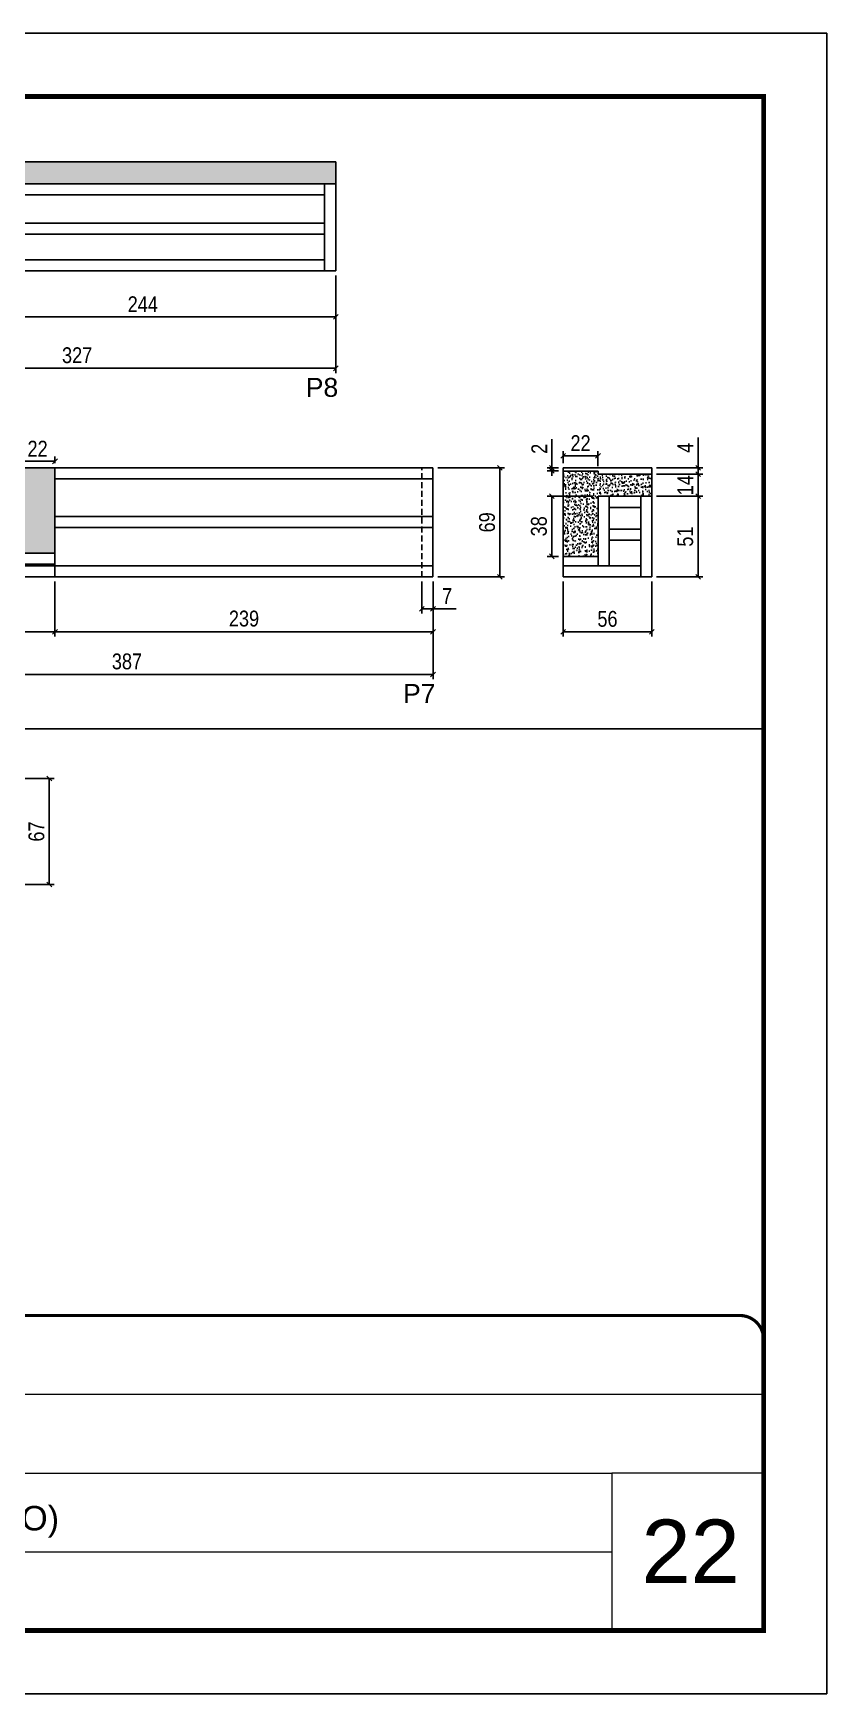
# Model space of a CAD drawing. Extents: x 3309 to 9563, y -2522 to 14608.
# Drawn here: x 5891 to 6393, y 7815 to 8865 of the extents above; entities that cross this region are included whole.
import ezdxf

# ---------------------------------------------------------------- set-up
doc = ezdxf.new("R2010")
doc.units = 0
for name, pattern in [('CONTINUO', [0]), ('DASHED', [0.75, 0.5, -0.25]), ('HIDDEN', [0.375, 0.25, -0.125])]:
    doc.linetypes.add(name, pattern=pattern)
for name, color, linetype in [('5', 5, 'Continuous'), ('COTA', 241, 'Continuous'), ('Painéis', 200, 'Continuous'), ('SARR_2.2x7', 40, 'Continuous')]:
    doc.layers.add(name, color=color, linetype=linetype)
for name, color, linetype, lineweight in [('CARIMBO', 255, 'Continuous', 9), ('Folhas', 255, 'Continuous', 9), ('SARRAFO DE PRESSAO', 251, 'DASHED', 9)]:
    doc.layers.add(name, color=color, linetype=linetype, lineweight=lineweight)
doc.layers.add('Laje_Perimetro', color=7, linetype='Continuous', plot=False)
doc.styles.add('ARIAL', font='arial.ttf')
doc.styles.add('COTA TECNICA', font='techl___.ttf', dxfattribs={"height": 10})
doc.styles.get("Standard").update_dxf_attribs({"font": 'arial.ttf'})
doc.styles.add('Tecnologia', font='')
doc.styles.get('Tecnologia').set_extended_font_data('Forgotten Futurist')
doc.dimstyles.new('PAINEL', dxfattribs={"dimtxt": 10, "dimasz": 3, "dimexe": 3, "dimexo": 3, "dimgap": 3, "dimtad": 1, "dimdec": 1, "dimzin": 12, "dimdsep": 46, "dimtxsty": 'COTA TECNICA', "dimblk1": 'OBLIQUE', "dimblk2": 'OBLIQUE', "dimsah": 1, "dimcen": 0.9, "dimclrd": 4, "dimclre": 4, "dimclrt": 240, "dimadec": 1, "dimazin": 3, "dimtfac": 1, "dimtdec": 1, "dimtmove": 0, "dimatfit": 3, "dimfxl": 1, "dimtolj": 1, "dimtzin": 12, "dimarcsym": 0})

# ---------------------------------------------------------------- blocks, each defined once
blk = doc.blocks.new('9999999999')
at = {"color": 30, "linetype": 'CONTINUO'}
for p, q in [((98564.6, 34230.2), (98564.6, 34429.4)), ((98564.6, 34379.6), (99584, 34379.6)), ((98564.6, 34329.8), (99488, 34329.8)), ((99584, 34329.8), (99488, 34329.8)), ((99488, 34329.8), (99488, 34230.2)), ((98564.6, 34280), (99488, 34280))]:
    blk.add_line(p, q, dxfattribs=at)
at = {"color": 30, "linetype": 'CONTINUO', "const_width": 2}
blk.add_lwpolyline([(99584, 34230.2), (99584, 34414.4, 0.414214), (99569, 34429.4), (98229, 34429.4, 0.414214), (98214, 34414.4), (98214, 34245.2, 0.414214), (98229, 34230.2), (99584, 34230.2)], format="xyb", dxfattribs=at)
at = {"layer": 'Folhas'}
blk.add_lwpolyline([(98139, 34190.2), (99624, 34190.2), (99624, 35240.2), (98139, 35240.2)], close=True, dxfattribs=at)
at = {"layer": 'Folhas', "color": 30, "const_width": 3}
blk.add_lwpolyline([(98214, 34230.2), (99584, 34230.2), (99584, 35200.2), (98214, 35200.2)], close=True, dxfattribs=at)
at = {"color": 7, "linetype": 'Continuous', "ltscale": 5, "style": 'ARIAL'}
for s, height, p in [('SKR', 15.48, (98837.7, 34393.1)), ('LEAF LOEFGREN', 15.483, (98837.7, 34343.3)), ('TIPO (7° AO 21° PAVIMENTO)', 15.483, (98837.7, 34293.5)), ('NOVA SISTEMAS CONSTRUTIVOS', 11.059, (98263.2, 34267.2)), ('LATERAIS DE VIGAS', 15.483, (98837.7, 34243.7))]:
    blk.add_text(s, height=height, dxfattribs=at).set_placement(p)
at = {"layer": 'Folhas', "color": 7, "style": 'Tecnologia', "width": 1.5}
for s, p in [('CLIENTE:', (98573.7, 34397.2)), ('OBRA:', (98573.7, 34347.3)), ('PAVIMENTO:', (98573.7, 34297.5)), ('PROJETO:', (98573.7, 34247.7))]:
    blk.add_text(s, height=14, dxfattribs=at).set_placement(p)
blk = doc.blocks.new('_Oblique')
at = {"color": 0, "linetype": 'ByBlock', "lineweight": -2}
blk.add_line((-0.5, -0.5), (0.5, 0.5), dxfattribs=at)
blk = doc.blocks.new('*D1992')
at = {"layer": 'COTA', "color": 4, "lineweight": -2, "transparency": 16777216}
for p, q in [((5755.4, 8711.7), (5755.4, 8650.1)), ((6082.4, 8711.7), (6082.4, 8650.1)), ((6082.4, 8653.1), (5755.4, 8653.1))]:
    blk.add_line(p, q, dxfattribs=at)
at = {"layer": 'Defpoints', "color": 0, "transparency": 16777216}
for p in [(5755.4, 8714.7), (6082.4, 8714.7), (5755.4, 8653.1)]:
    blk.add_point(p, dxfattribs=at)
at = {"layer": 'COTA', "color": 4, "lineweight": -2, "transparency": 16777216, "xscale": 3, "yscale": 3, "zscale": 3, "rotation": 180}
blk.add_blockref('_Oblique', (5755.4, 8653.1), dxfattribs=at)
at = {"layer": 'COTA', "color": 4, "lineweight": -2, "transparency": 16777216, "xscale": 3, "yscale": 3, "zscale": 3}
blk.add_blockref('_Oblique', (6082.4, 8653.1), dxfattribs=at)
at = {"layer": 'COTA', "color": 240, "transparency": 16777216, "insert": (5918.9, 8661.3), "char_height": 10, "attachment_point": 5, "style": 'COTA TECNICA'}
blk.add_mtext('\\A1;327', dxfattribs=at)
blk = doc.blocks.new('*D1993')
at = {"layer": 'COTA', "color": 4, "lineweight": -2, "transparency": 16777216}
for p, q in [((5838.4, 8711.7), (5838.4, 8682.6)), ((6082.4, 8711.7), (6082.4, 8682.6)), ((6082.4, 8685.6), (5838.4, 8685.6))]:
    blk.add_line(p, q, dxfattribs=at)
at = {"layer": 'Defpoints', "color": 0, "transparency": 16777216}
for p in [(5838.4, 8714.7), (6082.4, 8714.7), (5838.4, 8685.6)]:
    blk.add_point(p, dxfattribs=at)
at = {"layer": 'COTA', "color": 4, "lineweight": -2, "transparency": 16777216, "xscale": 3, "yscale": 3, "zscale": 3, "rotation": 180}
blk.add_blockref('_Oblique', (5838.4, 8685.6), dxfattribs=at)
at = {"layer": 'COTA', "color": 4, "lineweight": -2, "transparency": 16777216, "xscale": 3, "yscale": 3, "zscale": 3}
blk.add_blockref('_Oblique', (6082.4, 8685.6), dxfattribs=at)
at = {"layer": 'COTA', "color": 240, "transparency": 16777216, "insert": (5960.4, 8693.6), "char_height": 10, "attachment_point": 5, "style": 'COTA TECNICA'}
blk.add_mtext('\\A1;244', dxfattribs=at)
blk = doc.blocks.new('*D2008')
at = {"layer": 'COTA', "color": 4, "lineweight": -2, "transparency": 16777216}
for p, q in [((5756.9, 8518.2), (5756.9, 8456.5)), ((6143.9, 8518.2), (6143.9, 8456.5)), ((6143.9, 8459.5), (5756.9, 8459.5))]:
    blk.add_line(p, q, dxfattribs=at)
at = {"layer": 'Defpoints', "color": 0, "transparency": 16777216}
for p in [(5756.9, 8521.2), (6143.9, 8521.2), (5756.9, 8459.5)]:
    blk.add_point(p, dxfattribs=at)
at = {"layer": 'COTA', "color": 4, "lineweight": -2, "transparency": 16777216, "xscale": 3, "yscale": 3, "zscale": 3, "rotation": 180}
blk.add_blockref('_Oblique', (5756.9, 8459.5), dxfattribs=at)
at = {"layer": 'COTA', "color": 4, "lineweight": -2, "transparency": 16777216, "xscale": 3, "yscale": 3, "zscale": 3}
blk.add_blockref('_Oblique', (6143.9, 8459.5), dxfattribs=at)
at = {"layer": 'COTA', "color": 240, "transparency": 16777216, "insert": (5950.4, 8467.7), "char_height": 10, "attachment_point": 5, "style": 'COTA TECNICA'}
blk.add_mtext('\\A1;387', dxfattribs=at)
blk = doc.blocks.new('*D2009')
at = {"layer": 'COTA', "color": 4, "lineweight": -2, "transparency": 16777216}
for p, q in [((5904.9, 8518.2), (5904.9, 8483.5)), ((6143.9, 8518.2), (6143.9, 8483.5)), ((6143.9, 8486.5), (5904.9, 8486.5))]:
    blk.add_line(p, q, dxfattribs=at)
at = {"layer": 'Defpoints', "color": 0, "transparency": 16777216}
for p in [(5904.9, 8521.2), (6143.9, 8521.2), (5904.9, 8486.5)]:
    blk.add_point(p, dxfattribs=at)
at = {"layer": 'COTA', "color": 4, "lineweight": -2, "transparency": 16777216, "xscale": 3, "yscale": 3, "zscale": 3, "rotation": 180}
blk.add_blockref('_Oblique', (5904.9, 8486.5), dxfattribs=at)
at = {"layer": 'COTA', "color": 4, "lineweight": -2, "transparency": 16777216, "xscale": 3, "yscale": 3, "zscale": 3}
blk.add_blockref('_Oblique', (6143.9, 8486.5), dxfattribs=at)
at = {"layer": 'COTA', "color": 240, "transparency": 16777216, "insert": (6024.4, 8494.8), "char_height": 10, "attachment_point": 5, "style": 'COTA TECNICA'}
blk.add_mtext('\\A1;239', dxfattribs=at)
blk = doc.blocks.new('*D2010')
at = {"layer": 'COTA', "color": 4, "lineweight": -2, "transparency": 16777216}
for p, q in [((5756.9, 8518.2), (5756.9, 8483.5)), ((5904.9, 8518.2), (5904.9, 8483.5)), ((5904.9, 8486.5), (5756.9, 8486.5))]:
    blk.add_line(p, q, dxfattribs=at)
at = {"layer": 'Defpoints', "color": 0, "transparency": 16777216}
for p in [(5756.9, 8521.2), (5904.9, 8521.2), (5756.9, 8486.5)]:
    blk.add_point(p, dxfattribs=at)
at = {"layer": 'COTA', "color": 4, "lineweight": -2, "transparency": 16777216, "xscale": 3, "yscale": 3, "zscale": 3, "rotation": 180}
blk.add_blockref('_Oblique', (5756.9, 8486.5), dxfattribs=at)
at = {"layer": 'COTA', "color": 4, "lineweight": -2, "transparency": 16777216, "xscale": 3, "yscale": 3, "zscale": 3}
blk.add_blockref('_Oblique', (5904.9, 8486.5), dxfattribs=at)
at = {"layer": 'COTA', "color": 240, "transparency": 16777216, "insert": (5830.9, 8494.6), "char_height": 10, "attachment_point": 5, "style": 'COTA TECNICA'}
blk.add_mtext('\\A1;148', dxfattribs=at)
blk = doc.blocks.new('*D2015')
at = {"layer": 'COTA', "color": 4, "lineweight": -2, "transparency": 16777216}
for p, q in [((5882.9, 8593.2), (5882.9, 8597.3)), ((5904.9, 8594.3), (5882.9, 8594.3)), ((5904.9, 8593.2), (5904.9, 8597.3))]:
    blk.add_line(p, q, dxfattribs=at)
at = {"layer": 'Defpoints', "color": 0, "transparency": 16777216}
for p in [(5882.9, 8594.3), (5882.9, 8590.2), (5904.9, 8590.2)]:
    blk.add_point(p, dxfattribs=at)
at = {"layer": 'COTA', "color": 4, "lineweight": -2, "transparency": 16777216, "xscale": 3, "yscale": 3, "zscale": 3, "rotation": 180}
blk.add_blockref('_Oblique', (5882.9, 8594.3), dxfattribs=at)
at = {"layer": 'COTA', "color": 4, "lineweight": -2, "transparency": 16777216, "xscale": 3, "yscale": 3, "zscale": 3}
blk.add_blockref('_Oblique', (5904.9, 8594.3), dxfattribs=at)
at = {"layer": 'COTA', "color": 240, "transparency": 16777216, "insert": (5893.9, 8602.3), "char_height": 10, "attachment_point": 5, "style": 'COTA TECNICA'}
blk.add_mtext('\\A1;22', dxfattribs=at)
blk = doc.blocks.new('*D2018')
at = {"layer": 'COTA', "color": 4, "lineweight": -2, "transparency": 16777216}
for p, q in [((6146.9, 8590.2), (6189.2, 8590.2)), ((6186.2, 8590.2), (6186.2, 8521.2)), ((6146.9, 8521.2), (6189.2, 8521.2))]:
    blk.add_line(p, q, dxfattribs=at)
at = {"layer": 'Defpoints', "color": 0, "transparency": 16777216}
for p in [(6143.9, 8590.2), (6143.9, 8521.2), (6186.2, 8521.2)]:
    blk.add_point(p, dxfattribs=at)
at = {"layer": 'COTA', "color": 4, "lineweight": -2, "transparency": 16777216, "xscale": 3, "yscale": 3, "zscale": 3}
for p, rotation in [((6186.2, 8590.2), 90), ((6186.2, 8521.2), 270)]:
    blk.add_blockref('_Oblique', p, dxfattribs=dict(at, rotation=rotation))
at = {"layer": 'COTA', "color": 240, "transparency": 16777216, "insert": (6178.1, 8555.7), "char_height": 10, "attachment_point": 5, "rotation": 90, "style": 'COTA TECNICA'}
blk.add_mtext('\\A1;69', dxfattribs=at)
blk = doc.blocks.new('*D2019')
at = {"layer": 'COTA', "color": 4, "lineweight": -2, "transparency": 16777216}
for p, q in [((6136.9, 8518.2), (6136.9, 8498)), ((6143.9, 8518.2), (6143.9, 8498)), ((6136.9, 8501), (6143.9, 8501)), ((6143.9, 8501), (6158.6, 8501))]:
    blk.add_line(p, q, dxfattribs=at)
at = {"layer": 'Defpoints', "color": 0, "transparency": 16777216}
for p in [(6136.9, 8521.2), (6143.9, 8521.2), (6143.9, 8501)]:
    blk.add_point(p, dxfattribs=at)
at = {"layer": 'COTA', "color": 4, "lineweight": -2, "transparency": 16777216, "xscale": 3, "yscale": 3, "zscale": 3, "rotation": 180}
blk.add_blockref('_Oblique', (6136.9, 8501), dxfattribs=at)
at = {"layer": 'COTA', "color": 4, "lineweight": -2, "transparency": 16777216, "xscale": 3, "yscale": 3, "zscale": 3}
blk.add_blockref('_Oblique', (6143.9, 8501), dxfattribs=at)
at = {"layer": 'COTA', "color": 240, "transparency": 16777216, "insert": (6152.8, 8509.1), "char_height": 10, "attachment_point": 5, "style": 'COTA TECNICA'}
blk.add_mtext('\\A1;7', dxfattribs=at)
blk = doc.blocks.new('*D2021')
at = {"layer": 'COTA', "color": 4, "lineweight": -2, "transparency": 16777216}
for p, q in [((6226.2, 8518.2), (6226.2, 8483.5)), ((6282.2, 8518.2), (6282.2, 8483.5)), ((6282.2, 8486.5), (6226.2, 8486.5))]:
    blk.add_line(p, q, dxfattribs=at)
at = {"layer": 'Defpoints', "color": 0, "transparency": 16777216}
for p in [(6226.2, 8521.2), (6282.2, 8521.2), (6226.2, 8486.5)]:
    blk.add_point(p, dxfattribs=at)
at = {"layer": 'COTA', "color": 4, "lineweight": -2, "transparency": 16777216, "xscale": 3, "yscale": 3, "zscale": 3, "rotation": 180}
blk.add_blockref('_Oblique', (6226.2, 8486.5), dxfattribs=at)
at = {"layer": 'COTA', "color": 4, "lineweight": -2, "transparency": 16777216, "xscale": 3, "yscale": 3, "zscale": 3}
blk.add_blockref('_Oblique', (6282.2, 8486.5), dxfattribs=at)
at = {"layer": 'COTA', "color": 240, "transparency": 16777216, "insert": (6254.2, 8494.6), "char_height": 10, "attachment_point": 5, "style": 'COTA TECNICA'}
blk.add_mtext('\\A1;56', dxfattribs=at)
blk = doc.blocks.new('*D2022')
at = {"layer": 'COTA', "color": 4, "lineweight": -2, "transparency": 16777216}
for p, q in [((6285.2, 8572.2), (6314.5, 8572.2)), ((6311.5, 8572.2), (6311.5, 8521.2)), ((6285.2, 8521.2), (6314.5, 8521.2))]:
    blk.add_line(p, q, dxfattribs=at)
at = {"layer": 'Defpoints', "color": 0, "transparency": 16777216}
for p in [(6282.2, 8572.2), (6282.2, 8521.2), (6311.5, 8521.2)]:
    blk.add_point(p, dxfattribs=at)
at = {"layer": 'COTA', "color": 4, "lineweight": -2, "transparency": 16777216, "xscale": 3, "yscale": 3, "zscale": 3}
for p, rotation in [((6311.5, 8572.2), 90), ((6311.5, 8521.2), 270)]:
    blk.add_blockref('_Oblique', p, dxfattribs=dict(at, rotation=rotation))
at = {"layer": 'COTA', "color": 240, "transparency": 16777216, "insert": (6303.4, 8546.7), "char_height": 10, "attachment_point": 5, "rotation": 90, "style": 'COTA TECNICA'}
blk.add_mtext('\\A1;51', dxfattribs=at)
blk = doc.blocks.new('*D2023')
at = {"layer": 'COTA', "color": 4, "lineweight": -2, "transparency": 16777216}
for p, q in [((6285.2, 8586.2), (6314.5, 8586.2)), ((6311.5, 8572.2), (6311.5, 8586.2)), ((6285.2, 8572.2), (6314.5, 8572.2))]:
    blk.add_line(p, q, dxfattribs=at)
at = {"layer": 'Defpoints', "color": 0, "transparency": 16777216}
for p in [(6282.2, 8586.2), (6311.5, 8586.2), (6282.2, 8572.2)]:
    blk.add_point(p, dxfattribs=at)
at = {"layer": 'COTA', "color": 4, "lineweight": -2, "transparency": 16777216, "xscale": 3, "yscale": 3, "zscale": 3}
for p, rotation in [((6311.5, 8586.2), 90), ((6311.5, 8572.2), 270)]:
    blk.add_blockref('_Oblique', p, dxfattribs=dict(at, rotation=rotation))
at = {"layer": 'COTA', "color": 240, "transparency": 16777216, "insert": (6303.4, 8579.2), "char_height": 10, "attachment_point": 5, "rotation": 90, "style": 'COTA TECNICA'}
blk.add_mtext('\\A1;14', dxfattribs=at)
blk = doc.blocks.new('*D2024')
at = {"layer": 'COTA', "color": 4, "lineweight": -2, "transparency": 16777216}
for p, q in [((6311.5, 8590.2), (6311.5, 8609.4)), ((6285.2, 8590.2), (6314.5, 8590.2)), ((6311.5, 8586.2), (6311.5, 8590.2)), ((6285.2, 8586.2), (6314.5, 8586.2)), ((6311.5, 8586.2), (6311.5, 8583.2))]:
    blk.add_line(p, q, dxfattribs=at)
at = {"layer": 'Defpoints', "color": 0, "transparency": 16777216}
for p in [(6282.2, 8590.2), (6311.5, 8590.2), (6282.2, 8586.2)]:
    blk.add_point(p, dxfattribs=at)
at = {"layer": 'COTA', "color": 4, "lineweight": -2, "transparency": 16777216, "xscale": 3, "yscale": 3, "zscale": 3}
for p, rotation in [((6311.5, 8590.2), 270), ((6311.5, 8586.2), 90)]:
    blk.add_blockref('_Oblique', p, dxfattribs=dict(at, rotation=rotation))
at = {"layer": 'COTA', "color": 240, "transparency": 16777216, "insert": (6303.4, 8602.8), "char_height": 10, "attachment_point": 5, "rotation": 90, "style": 'COTA TECNICA'}
blk.add_mtext('\\A1;4', dxfattribs=at)
blk = doc.blocks.new('*D2025')
at = {"layer": 'COTA', "color": 4, "lineweight": -2, "transparency": 16777216}
for p, q in [((6245.2, 8572.2), (6216.1, 8572.2)), ((6219.1, 8534.2), (6219.1, 8572.2)), ((6223.2, 8534.2), (6216.1, 8534.2))]:
    blk.add_line(p, q, dxfattribs=at)
at = {"layer": 'Defpoints', "color": 0, "transparency": 16777216}
for p in [(6219.1, 8572.2), (6248.2, 8572.2), (6226.2, 8534.2)]:
    blk.add_point(p, dxfattribs=at)
at = {"layer": 'COTA', "color": 4, "lineweight": -2, "transparency": 16777216, "xscale": 3, "yscale": 3, "zscale": 3}
for p, rotation in [((6219.1, 8572.2), 90), ((6219.1, 8534.2), 270)]:
    blk.add_blockref('_Oblique', p, dxfattribs=dict(at, rotation=rotation))
at = {"layer": 'COTA', "color": 240, "transparency": 16777216, "insert": (6210.9, 8553.2), "char_height": 10, "attachment_point": 5, "rotation": 90, "style": 'COTA TECNICA'}
blk.add_mtext('\\A1;38', dxfattribs=at)
blk = doc.blocks.new('*D2026')
at = {"layer": 'COTA', "color": 4, "lineweight": -2, "transparency": 16777216}
for p, q in [((6226.2, 8593.2), (6226.2, 8600.8)), ((6248.2, 8591.2), (6248.2, 8600.8)), ((6226.2, 8597.8), (6248.2, 8597.8))]:
    blk.add_line(p, q, dxfattribs=at)
at = {"layer": 'Defpoints', "color": 0, "transparency": 16777216}
for p in [(6226.2, 8590.2), (6248.2, 8597.8), (6248.2, 8588.2)]:
    blk.add_point(p, dxfattribs=at)
at = {"layer": 'COTA', "color": 4, "lineweight": -2, "transparency": 16777216, "xscale": 3, "yscale": 3, "zscale": 3, "rotation": 180}
blk.add_blockref('_Oblique', (6226.2, 8597.8), dxfattribs=at)
at = {"layer": 'COTA', "color": 4, "lineweight": -2, "transparency": 16777216, "xscale": 3, "yscale": 3, "zscale": 3}
blk.add_blockref('_Oblique', (6248.2, 8597.8), dxfattribs=at)
at = {"layer": 'COTA', "color": 240, "transparency": 16777216, "insert": (6237.2, 8605.8), "char_height": 10, "attachment_point": 5, "style": 'COTA TECNICA'}
blk.add_mtext('\\A1;22', dxfattribs=at)
blk = doc.blocks.new('*D2027')
at = {"layer": 'COTA', "color": 4, "lineweight": -2, "transparency": 16777216}
for p, q in [((6219.1, 8590.2), (6219.1, 8608.3)), ((6223.2, 8590.2), (6216.1, 8590.2)), ((6219.1, 8588.2), (6219.1, 8590.2)), ((6223.2, 8588.2), (6216.1, 8588.2)), ((6219.1, 8588.2), (6219.1, 8585.2))]:
    blk.add_line(p, q, dxfattribs=at)
at = {"layer": 'Defpoints', "color": 0, "transparency": 16777216}
for p in [(6219.1, 8590.2), (6226.2, 8590.2), (6226.2, 8588.2)]:
    blk.add_point(p, dxfattribs=at)
at = {"layer": 'COTA', "color": 4, "lineweight": -2, "transparency": 16777216, "xscale": 3, "yscale": 3, "zscale": 3}
for p, rotation in [((6219.1, 8590.2), 270), ((6219.1, 8588.2), 90)]:
    blk.add_blockref('_Oblique', p, dxfattribs=dict(at, rotation=rotation))
at = {"layer": 'COTA', "color": 240, "transparency": 16777216, "insert": (6211.1, 8602.2), "char_height": 10, "attachment_point": 5, "rotation": 90, "style": 'COTA TECNICA'}
blk.add_mtext('\\A1;2', dxfattribs=at)
blk = doc.blocks.new('*D2083')
at = {"layer": 'COTA', "color": 4, "lineweight": -2, "transparency": 16777216}
for p, q in [((5845.1, 8393.7), (5904.3, 8393.7)), ((5901.3, 8326.7), (5901.3, 8393.7)), ((5845.1, 8326.7), (5904.3, 8326.7))]:
    blk.add_line(p, q, dxfattribs=at)
at = {"layer": 'Defpoints', "color": 0, "transparency": 16777216}
for p in [(5842.1, 8393.7), (5901.3, 8393.7), (5842.1, 8326.7)]:
    blk.add_point(p, dxfattribs=at)
at = {"layer": 'COTA', "color": 4, "lineweight": -2, "transparency": 16777216, "xscale": 3, "yscale": 3, "zscale": 3}
for p, rotation in [((5901.3, 8393.7), 90), ((5901.3, 8326.7), 270)]:
    blk.add_blockref('_Oblique', p, dxfattribs=dict(at, rotation=rotation))
at = {"layer": 'COTA', "color": 240, "transparency": 16777216, "insert": (5893.2, 8360.2), "char_height": 10, "attachment_point": 5, "rotation": 90, "style": 'COTA TECNICA'}
blk.add_mtext('\\A1;67', dxfattribs=at)

msp = doc.modelspace()

# ---------------------------------------------------------------- hatches: boundary and pattern name
at = {"layer": 'COTA'}
h = msp.add_hatch(dxfattribs=at)
h.set_pattern_fill('AR-CONC', color=256, scale=0.03)
h.set_pattern_definition([(50, (-59.7886, 0), (5.46554, -0.4781726), [0.5715, -6.2865]), (355, (-59.7886, 0), (-1.0573026, 5.7317054), [0.4572, -5.0292175]), (100.451445, (-59.333, -0.04), (4.4082374, 5.2535326), [0.4857003, -5.3427073]), (46.1842, (-59.7886, 1.524), (8.1323712, -1.26127), [0.85725, -9.42975]), (96.63556, (-59.111, 1.419), (7.122124, 7.422784), [0.728551, -8.014068]), (351.18415, (-59.789, 1.524), (7.122124, 7.422784), [0.685799, -7.543792]), (21, (-59.0266, 1.143), (4.5484317, -3.067956), [0.5715, -6.2865]), (326, (-59.0266, 1.143), (1.8540609, 5.525639), [0.4572, -5.0292]), (71.451445, (-58.6476, 0.8873), (6.4024926, 2.457683), [0.4857003, -5.342698]), (37.5, (-59.7886, 0), (0.0926581, 2.53665117), [0, -4.96824, 0, -5.1054, 0, -5.04825]), (7.5, (-59.7886, 0), (2.0045899, 3.00541724), [0, -2.91084, 0, -4.85394, 0, -1.92405]), (327.5, (-61.4879, 0), (4.06771786, -0.17186232), [0, -1.905, 0, -5.9436, 0, -7.8867]), (317.5, (-62.25, 0), (4.4438754, 0.7627947), [0, -2.4765, 0, -3.94716, 0, -5.6007])])
h.paths.add_polyline_path([(6082.39, 8769.73), (6082.39, 8783.73), (5755.39, 8783.73), (5755.39, 8769.73)])
h = msp.add_hatch(dxfattribs=at)
h.set_pattern_fill('AR-CONC', color=256, scale=0.03)
h.set_pattern_definition([(50, (-59.7886, 11.886), (5.46554, -0.4781726), [0.5715, -6.2865]), (355, (-59.7886, 11.886), (-1.0573026, 5.7317054), [0.4572, -5.0292175]), (100.451445, (-59.333, 11.8463), (4.4082374, 5.2535326), [0.4857003, -5.3427073]), (46.1842, (-59.7886, 13.41), (8.1323712, -1.26127), [0.85725, -9.42975]), (96.63556, (-59.111, 13.305), (7.122124, 7.422784), [0.728551, -8.014068]), (351.18415, (-59.789, 13.41), (7.122124, 7.422784), [0.685799, -7.543792]), (21, (-59.0266, 13.029), (4.5484317, -3.067956), [0.5715, -6.2865]), (326, (-59.0266, 13.029), (1.854061, 5.525639), [0.4572, -5.0292]), (71.451445, (-58.6476, 12.7735), (6.4024926, 2.457683), [0.4857003, -5.342698]), (37.5, (-59.7886, 11.8862), (0.0926581, 2.53665117), [0, -4.96824, 0, -5.1054, 0, -5.04825]), (7.5, (-59.7886, 11.8862), (2.0045899, 3.00541724), [0, -2.91084, 0, -4.85394, 0, -1.92405]), (327.5, (-61.4879, 11.8862), (4.06771786, -0.1718623), [0, -1.905, 0, -5.9436, 0, -7.8867]), (317.5, (-62.25, 11.886), (4.4438754, 0.7627947), [0, -2.4765, 0, -3.94716, 0, -5.6007])])
h.paths.add_polyline_path([(5882.89, 8536.16), (5904.89, 8536.16), (5904.89, 8590.16), (5882.89, 8590.16), (5882.89, 8586.16), (5756.89, 8586.16), (5756.89, 8572.16), (5882.89, 8572.16)])
h = msp.add_hatch(dxfattribs=at)
h.set_pattern_fill('AR-CONC', color=256, scale=0.03)
h.set_pattern_definition([(50, (-22.0766, 11.886), (5.46554, -0.4781726), [0.5715, -6.2865]), (355, (-22.0766, 11.886), (-1.0573026, 5.7317054), [0.4572, -5.0292175]), (100.451445, (-21.621, 11.8463), (4.4082374, 5.2535326), [0.4857003, -5.3427073]), (46.1842, (-22.0766, 13.41), (8.1323712, -1.26127), [0.85725, -9.42975]), (96.63556, (-21.399, 13.305), (7.122124, 7.422784), [0.728551, -8.014068]), (351.18415, (-22.077, 13.41), (7.122124, 7.422784), [0.685799, -7.543792]), (21, (-21.3146, 13.029), (4.5484317, -3.067956), [0.5715, -6.2865]), (326, (-21.3146, 13.029), (1.8540609, 5.525639), [0.4572, -5.0292]), (71.451445, (-20.9356, 12.7735), (6.4024926, 2.457683), [0.4857003, -5.342698]), (37.5, (-22.0766, 11.8862), (0.0926581, 2.53665117), [0, -4.96824, 0, -5.1054, 0, -5.04825]), (7.5, (-22.0766, 11.8862), (2.0045899, 3.00541724), [0, -2.91084, 0, -4.85394, 0, -1.92405]), (327.5, (-23.7759, 11.8862), (4.06771786, -0.17186232), [0, -1.905, 0, -5.9436, 0, -7.8867]), (317.5, (-24.538, 11.886), (4.4438754, 0.7627947), [0, -2.4765, 0, -3.94716, 0, -5.6007])])
h.paths.add_polyline_path([(6248.25, 8572.16), (6282.25, 8572.16), (6282.25, 8586.16), (6248.25, 8586.16), (6248.25, 8588.16), (6226.25, 8588.16), (6226.25, 8534.16), (6248.25, 8534.16)])

# ---------------------------------------------------------------- linework, layer by layer
for p, q in [((5755.39, 8783.73), (6082.39, 8783.73)), ((6082.39, 8783.73), (6082.39, 8769.73)), ((5882.89, 8590.16), (5904.89, 8590.16)), ((6226.25, 8534.16), (6226.25, 8588.16)), ((6282.25, 8572.16), (6282.25, 8586.16)), ((6248.25, 8534.16), (6248.25, 8528.16)), ((4982.87, 8425.21), (6352.87, 8425.21))]:
    msp.add_line(p, q, dxfattribs=at)
at = {"layer": 'Laje_Perimetro'}
msp.add_lwpolyline([(6392.87, 8864.98), (4907.87, 8864.98), (4907.87, 7814.98), (6392.87, 7814.98)], close=True, dxfattribs=at)
at = {"layer": 'Painéis', "linetype": 'ByBlock'}
for p, q in [((5755.39, 8769.73), (6082.39, 8769.73)), ((6082.39, 8769.73), (6082.39, 8714.73)), ((6082.39, 8714.73), (5755.39, 8714.73)), ((5904.89, 8590.16), (5904.89, 8521.16)), ((5904.89, 8590.16), (6143.89, 8590.16)), ((6143.89, 8590.16), (6143.89, 8521.16)), ((6226.25, 8588.16), (6226.25, 8590.16)), ((6282.25, 8590.16), (6226.25, 8590.16)), ((6282.25, 8586.16), (6282.25, 8590.16)), ((6248.25, 8588.16), (6226.25, 8588.16)), ((6248.25, 8586.16), (6248.25, 8588.16)), ((6282.25, 8586.16), (6248.25, 8586.16)), ((6282.25, 8572.16), (6248.25, 8572.16)), ((6248.25, 8534.16), (6248.25, 8572.16)), ((6282.25, 8521.16), (6282.25, 8572.16)), ((5882.89, 8536.16), (5904.89, 8536.16)), ((6226.25, 8521.16), (6226.25, 8534.16)), ((6248.25, 8534.16), (6226.25, 8534.16)), ((6143.89, 8521.16), (5756.89, 8521.16)), ((6226.25, 8521.16), (6282.25, 8521.16))]:
    msp.add_line(p, q, dxfattribs=at)
at = {"layer": 'SARR_2.2x7', "linetype": 'Continuous'}
for p, q in [((6075.39, 8714.73), (6075.39, 8769.73)), ((6075.39, 8762.73), (5838.39, 8762.73)), ((6075.39, 8744.87), (5838.39, 8744.87)), ((6075.39, 8737.87), (5838.39, 8737.87)), ((6075.39, 8721.73), (5838.39, 8721.73)), ((6143.89, 8583.16), (5904.89, 8583.16)), ((6255.25, 8528.16), (6255.25, 8572.16)), ((6275.25, 8521.16), (6275.25, 8572.16)), ((6143.89, 8559.43), (5904.89, 8559.43)), ((6275.25, 8565.16), (6255.25, 8565.16)), ((6143.89, 8552.43), (5904.89, 8552.43)), ((6275.25, 8551.4), (6255.25, 8551.4)), ((6275.25, 8544.4), (6255.25, 8544.4)), ((5904.89, 8528.16), (5756.89, 8528.16)), ((5882.89, 8529.16), (5904.89, 8529.16)), ((6143.89, 8528.16), (5904.89, 8528.16)), ((6226.25, 8528.16), (6275.25, 8528.16))]:
    msp.add_line(p, q, dxfattribs=at)
at = {"layer": 'SARR_2.2x7', "linetype": 'HIDDEN', "ltscale": 15}
msp.add_line((6136.89, 8521.16), (6136.89, 8590.16), dxfattribs=at)

# ---------------------------------------------------------------- block references
at = {"layer": 'SARRAFO DE PRESSAO', "color": 6, "linetype": 'ByBlock'}
msp.add_blockref('9999999999', (-93231.11, -26375.22), dxfattribs=at)

# ---------------------------------------------------------------- texts
at = {"layer": '5', "linetype": 'Continuous'}
for s, p in [('P8', (6063.46, 8635.05)), ('P7', (6124.96, 8441.48))]:
    msp.add_text(s, height=12, rotation=359.99996, dxfattribs=at).set_placement(p)
at = {"layer": 'CARIMBO', "style": 'ARIAL'}
msp.add_text('22', height=40, dxfattribs=at).set_placement((6275.73, 7885.13))

# ---------------------------------------------------------------- dimensions: what is measured, and where the dimension line sits
at = {"layer": 'COTA'}
for base, p1, p2, picture, middle in [((5755.39, 8653.06), (6082.39, 8714.73), (5755.39, 8714.73), '*D1992', (5918.89, 8661.28)), ((6248.25, 8597.8), (6226.25, 8590.16), (6248.25, 8588.16), '*D2026', (6237.25, 8605.8)), ((5882.89, 8594.25), (5904.89, 8590.16), (5882.89, 8590.16), '*D2015', (5893.89, 8602.25)), ((5756.89, 8459.49), (6143.89, 8521.16), (5756.89, 8521.16), '*D2008', (5950.39, 8467.74)), ((6143.89, 8501.02), (6136.89, 8521.16), (6143.89, 8521.16), '*D2019', (6152.76, 8509.09)), ((6226.25, 8486.5), (6282.25, 8521.16), (6226.25, 8521.16), '*D2021', (6254.25, 8494.61))]:
    dim = msp.add_linear_dim(base=base, p1=p1, p2=p2, dimstyle='PAINEL', dxfattribs=at)
    dim.commit()
    dim.dimension.update_dxf_attribs({"geometry": picture, "text_midpoint": middle})
for base, p1, p2, angle, picture, middle in [((5838.39, 8685.55), (6082.39, 8714.73), (5838.39, 8714.73), 180, '*D1993', (5960.39, 8693.62)), ((6219.14, 8590.16), (6226.25, 8588.16), (6226.25, 8590.16), 90, '*D2027', (6211.14, 8602.21)), ((6311.5, 8590.16), (6282.25, 8586.16), (6282.25, 8590.16), 90, '*D2024', (6303.43, 8602.78)), ((6186.22, 8521.16), (6143.89, 8590.16), (6143.89, 8521.16), 90, '*D2018', (6178.09, 8555.66)), ((6219.14, 8572.16), (6226.25, 8534.16), (6248.25, 8572.16), 90, '*D2025', (6210.9, 8553.16)), ((6311.5, 8521.16), (6282.25, 8572.16), (6282.25, 8521.16), 90, '*D2022', (6303.39, 8546.66)), ((5904.89, 8486.5), (6143.89, 8521.16), (5904.89, 8521.16), 180, '*D2009', (6024.39, 8494.75)), ((5901.31, 8393.68), (5842.12, 8326.68), (5842.12, 8393.68), 90, '*D2083', (5893.21, 8360.18))]:
    dim = msp.add_linear_dim(base=base, p1=p1, p2=p2, angle=angle, dimstyle='PAINEL', dxfattribs=at)
    dim.commit()
    dim.dimension.update_dxf_attribs({"geometry": picture, "text_midpoint": middle})
dim = msp.add_linear_dim(base=(6311.5, 8586.16), p1=(6282.25, 8572.16), p2=(6282.25, 8586.16), angle=90, dimstyle='PAINEL', dxfattribs=at)
dim.commit()
dim.dimension.update_dxf_attribs({"geometry": '*D2023', "text_midpoint": (6311.5, 8579.16), "dimtype": 160})
dim = msp.add_linear_dim(base=(5756.89, 8486.5), p1=(5904.89, 8521.16), p2=(5756.89, 8521.16), angle=180, dimstyle='PAINEL', override={"dimtmove": 1}, dxfattribs=at)
dim.commit()
dim.dimension.update_dxf_attribs({"geometry": '*D2010', "text_midpoint": (5830.89, 8494.6)})

doc.saveas('drawing.dxf')
